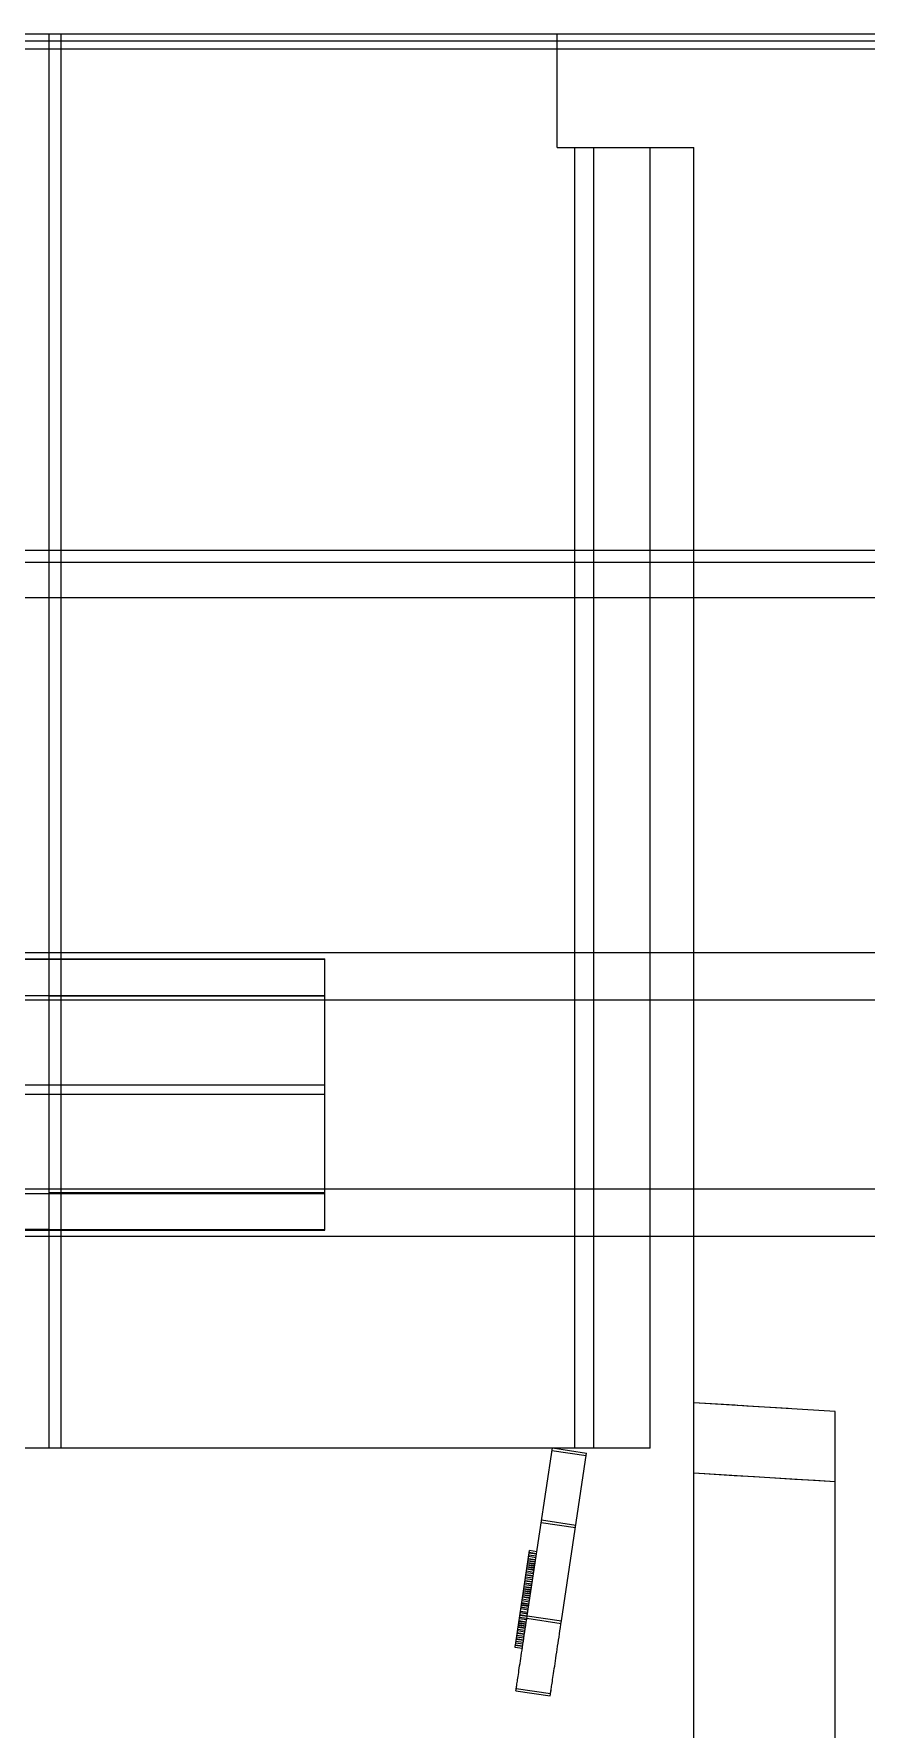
# Model space of a CAD drawing. Extents: x 0 to 271, y 0 to 689.
# Drawn here: x 47.6 to 83, y 432.3 to 504.2 of the extents above; entities that cross this region are included whole.
import ezdxf

# ---------------------------------------------------------------- set-up
doc = ezdxf.new("R2010")
doc.units = 0
doc.layers.add('-15N-THT. THIẾT BỊ ĐÓNG MỞ', color=40, linetype='CONTINUOUS')

# ---------------------------------------------------------------- blocks, each defined once
blk = doc.blocks.new('06 - N - SC VSD CHIẾU HÔNG ATV630D30~D45N4')
at = {"layer": '-15N-THT. THIẾT BỊ ĐÓNG MỞ'}
for p, q in [((-252.51, 159.584), (-131.85, 159.584)), ((-247, 159.296), (-131.85, 159.296)), ((-247, 158.951), (-131.85, 158.951)), ((-222.7, 99.591), (-222.7, 159.584)), ((-222.7, 159.584), (-222.7, 159.584)), ((-222.2, 159.584), (-222.2, 159.584)), ((-222.2, 99.591), (-222.2, 159.584)), ((-201.15, 159.584), (-201.15, 159.584)), ((-201.15, 154.765), (-201.15, 159.584)), ((-201.15, 154.765), (-201.15, 154.765)), ((-201.15, 154.765), (-195.35, 154.765)), ((-200.4, 154.765), (-200.4, 154.765)), ((-200.4, 99.591), (-200.4, 154.765)), ((-199.6, 154.765), (-199.6, 154.765)), ((-199.6, 99.591), (-199.6, 154.765)), ((-197.2, 154.765), (-197.2, 154.765)), ((-197.2, 99.591), (-197.2, 154.765)), ((-195.35, 154.765), (-195.35, 154.765)), ((-195.35, -70.509), (-195.35, 154.765)), ((-247, 137.686), (-131.85, 137.686)), ((-247, 137.178), (-131.85, 137.178)), ((-247, 135.678), (-131.85, 135.678)), ((-247, 120.617), (-131.85, 120.617)), ((-244, 120.341), (-211, 120.341)), ((-222.7, 120.319), (-243, 120.319)), ((-211, 120.317), (-222.7, 120.317)), ((-211, 108.841), (-211, 120.341)), ((-244, 118.791), (-211, 118.791)), ((-211, 118.759), (-222.7, 118.759)), ((-131.85, 118.591), (-247, 118.591)), ((-211, 114.981), (-244, 114.981)), ((-211, 114.591), (-244, 114.591)), ((-247, 110.591), (-131.85, 110.591)), ((-244, 110.391), (-211, 110.391)), ((-221, 110.423), (-222.7, 110.423)), ((-211, 110.423), (-221, 110.423)), ((-244, 108.841), (-211, 108.841)), ((-222.7, 108.863), (-243, 108.863)), ((-222.7, 108.865), (-211, 108.865)), ((-131.85, 108.565), (-247, 108.565)), ((-189.35, 101.146), (-195.35, 101.511)), ((-195.35, 101.511), (-195.35, 101.511)), ((-194.85, 101.481), (-195.35, 101.511)), ((-194.6, 101.466), (-194.85, 101.481)), ((-193.85, 101.42), (-194.6, 101.466)), ((-193.85, 101.42), (-194.1, 101.435)), ((-193.6, 101.405), (-193.85, 101.42)), ((-193.1, 101.374), (-193.85, 101.42)), ((-193.1, 101.374), (-193.35, 101.389)), ((-192.85, 101.359), (-193.1, 101.374)), ((-192.35, 101.329), (-193.1, 101.374)), ((-192.35, 101.329), (-192.6, 101.344)), ((-192.1, 101.313), (-192.35, 101.329)), ((-191.85, 101.298), (-192.35, 101.329)), ((-191.6, 101.283), (-191.85, 101.298)), ((-191.35, 101.268), (-191.6, 101.283)), ((-191.195, 101.258), (-191.35, 101.268)), ((-191.191, 101.258), (-191.35, 101.268)), ((-189.35, 98.157), (-189.35, 101.146)), ((-189.35, 101.146), (-189.35, 101.146)), ((-197.2, 99.591), (-258, 99.591)), ((-222.7, 99.591), (-222.7, 99.591)), ((-222.2, 99.591), (-222.2, 99.591)), ((-202.422, 92.475), (-201.355, 99.593)), ((-201.37, 99.491), (-199.916, 99.273)), ((-201.37, 99.491), (-201.37, 99.491)), ((-201.355, 99.593), (-199.901, 99.375)), ((-201.355, 99.593), (-201.355, 99.593)), ((-200.969, 92.257), (-199.901, 99.375)), ((-200.4, 99.591), (-200.4, 99.591)), ((-199.916, 99.273), (-199.916, 99.273)), ((-199.901, 99.375), (-199.901, 99.375)), ((-199.6, 99.591), (-199.6, 99.591)), ((-197.2, 99.591), (-197.2, 99.591)), ((-189.35, 98.157), (-195.35, 98.523)), ((-194.493, 98.47), (-195.35, 98.523)), ((-193.636, 98.418), (-194.493, 98.47)), ((-192.779, 98.366), (-193.636, 98.418)), ((-191.921, 98.314), (-192.779, 98.366)), ((-191.064, 98.262), (-191.921, 98.314)), ((-190.207, 98.21), (-191.064, 98.262)), ((-189.35, 98.157), (-190.207, 98.21)), ((-189.35, 77.483), (-189.35, 98.157)), ((-201.828, 96.438), (-201.828, 96.438)), ((-201.828, 96.438), (-200.374, 96.22)), ((-201.813, 96.54), (-201.813, 96.54)), ((-201.813, 96.54), (-200.359, 96.322)), ((-200.374, 96.22), (-200.374, 96.22)), ((-200.359, 96.322), (-200.359, 96.322)), ((-202.493, 94.096), (-202.321, 95.24)), ((-202.053, 94.937), (-202.36, 94.983)), ((-202.043, 95.006), (-202.349, 95.052)), ((-202.043, 95.005), (-202.349, 95.051)), ((-202.337, 95.137), (-202.337, 95.137)), ((-202.03, 95.091), (-202.337, 95.137)), ((-202.336, 95.138), (-202.336, 95.138)), ((-202.336, 95.138), (-202.336, 95.138)), ((-202.03, 95.092), (-202.336, 95.138)), ((-202.027, 95.108), (-202.334, 95.154)), ((-202.027, 95.108), (-202.334, 95.154)), ((-202.321, 95.24), (-202.321, 95.24)), ((-202.321, 95.24), (-202.321, 95.24)), ((-202.321, 95.24), (-202.321, 95.24)), ((-202.015, 95.194), (-202.321, 95.24)), ((-202.014, 95.194), (-202.321, 95.24)), ((-202.03, 95.092), (-202.03, 95.092)), ((-202.03, 95.091), (-202.03, 95.091)), ((-202.015, 95.194), (-202.015, 95.194)), ((-202.014, 95.194), (-202.014, 95.194)), ((-202.169, 94.167), (-202.475, 94.213)), ((-202.156, 94.249), (-202.463, 94.295)), ((-202.463, 94.295), (-202.463, 94.295)), ((-202.156, 94.253), (-202.462, 94.299)), ((-202.156, 94.253), (-202.462, 94.299)), ((-202.156, 94.252), (-202.462, 94.298)), ((-202.146, 94.318), (-202.453, 94.364)), ((-202.146, 94.317), (-202.453, 94.363)), ((-202.133, 94.403), (-202.44, 94.449)), ((-202.133, 94.408), (-202.439, 94.454)), ((-202.133, 94.408), (-202.439, 94.454)), ((-202.131, 94.42), (-202.437, 94.466)), ((-202.131, 94.42), (-202.437, 94.466)), ((-202.121, 94.486), (-202.427, 94.532)), ((-202.121, 94.486), (-202.427, 94.532)), ((-202.12, 94.493), (-202.426, 94.539)), ((-202.117, 94.51), (-202.424, 94.556)), ((-202.117, 94.51), (-202.424, 94.556)), ((-202.118, 94.505), (-202.424, 94.551)), ((-202.415, 94.617), (-202.415, 94.617)), ((-202.108, 94.571), (-202.415, 94.617)), ((-202.108, 94.571), (-202.415, 94.617)), ((-202.105, 94.589), (-202.412, 94.635)), ((-202.105, 94.589), (-202.412, 94.635)), ((-202.104, 94.595), (-202.411, 94.641)), ((-202.095, 94.656), (-202.402, 94.702)), ((-202.093, 94.674), (-202.399, 94.72)), ((-202.399, 94.719), (-202.399, 94.719)), ((-202.093, 94.673), (-202.399, 94.719)), ((-202.081, 94.749), (-202.388, 94.795)), ((-202.08, 94.758), (-202.386, 94.804)), ((-202.069, 94.834), (-202.375, 94.88)), ((-202.066, 94.851), (-202.373, 94.897)), ((-202.156, 94.249), (-202.156, 94.249)), ((-202.108, 94.571), (-202.108, 94.571)), ((-202.093, 94.673), (-202.093, 94.673)), ((-202.836, 91.807), (-202.579, 93.523)), ((-202.274, 93.468), (-202.58, 93.514)), ((-202.579, 93.523), (-202.493, 94.096)), ((-202.579, 93.519), (-202.579, 93.519)), ((-202.273, 93.473), (-202.579, 93.519)), ((-202.273, 93.472), (-202.579, 93.518)), ((-202.273, 93.472), (-202.579, 93.518)), ((-202.27, 93.49), (-202.577, 93.536)), ((-202.577, 93.536), (-202.577, 93.536)), ((-202.27, 93.489), (-202.577, 93.535)), ((-202.261, 93.552), (-202.567, 93.598)), ((-202.258, 93.57), (-202.565, 93.616)), ((-202.257, 93.575), (-202.564, 93.621)), ((-202.564, 93.621), (-202.564, 93.621)), ((-202.257, 93.575), (-202.564, 93.621)), ((-202.257, 93.575), (-202.564, 93.621)), ((-202.247, 93.642), (-202.554, 93.688)), ((-202.247, 93.641), (-202.554, 93.687)), ((-202.245, 93.655), (-202.552, 93.701)), ((-202.232, 93.744), (-202.539, 93.79)), ((-202.232, 93.744), (-202.539, 93.79)), ((-202.222, 93.81), (-202.529, 93.856)), ((-202.222, 93.809), (-202.529, 93.855)), ((-202.209, 93.895), (-202.516, 93.941)), ((-202.209, 93.895), (-202.516, 93.941)), ((-202.207, 93.912), (-202.513, 93.958)), ((-202.207, 93.912), (-202.513, 93.958)), ((-202.194, 93.998), (-202.501, 94.044)), ((-202.194, 93.997), (-202.501, 94.043)), ((-202.184, 94.064), (-202.491, 94.11)), ((-202.171, 94.151), (-202.478, 94.197)), ((-202.171, 94.151), (-202.478, 94.197)), ((-202.171, 94.149), (-202.478, 94.195)), ((-202.172, 94.146), (-202.478, 94.192)), ((-202.478, 94.192), (-202.478, 94.192)), ((-202.257, 93.575), (-202.257, 93.575)), ((-202.172, 94.146), (-202.172, 94.146)), ((-202.375, 92.79), (-202.682, 92.836)), ((-202.376, 92.786), (-202.682, 92.832)), ((-202.363, 92.871), (-202.67, 92.917)), ((-202.363, 92.871), (-202.67, 92.917)), ((-202.363, 92.871), (-202.67, 92.917)), ((-202.363, 92.871), (-202.67, 92.917)), ((-202.36, 92.888), (-202.667, 92.934)), ((-202.36, 92.892), (-202.666, 92.938)), ((-202.35, 92.957), (-202.657, 93.003)), ((-202.35, 92.956), (-202.657, 93.002)), ((-202.657, 93.002), (-202.657, 93.002)), ((-202.35, 92.956), (-202.657, 93.002)), ((-202.348, 92.974), (-202.654, 93.02)), ((-202.348, 92.974), (-202.654, 93.02)), ((-202.348, 92.973), (-202.654, 93.019)), ((-202.348, 92.973), (-202.654, 93.019)), ((-202.642, 93.104), (-202.642, 93.104)), ((-202.335, 93.058), (-202.642, 93.104)), ((-202.335, 93.059), (-202.641, 93.105)), ((-202.335, 93.059), (-202.641, 93.105)), ((-202.324, 93.13), (-202.631, 93.176)), ((-202.325, 93.127), (-202.631, 93.173)), ((-202.312, 93.212), (-202.618, 93.258)), ((-202.309, 93.23), (-202.616, 93.276)), ((-202.309, 93.233), (-202.615, 93.279)), ((-202.298, 93.301), (-202.605, 93.347)), ((-202.296, 93.315), (-202.603, 93.361)), ((-202.286, 93.387), (-202.592, 93.433)), ((-202.286, 93.387), (-202.592, 93.433)), ((-202.592, 93.433), (-202.592, 93.433)), ((-202.286, 93.387), (-202.592, 93.433)), ((-202.283, 93.404), (-202.59, 93.45)), ((-202.35, 92.956), (-202.35, 92.956)), ((-202.335, 93.058), (-202.335, 93.058)), ((-202.286, 93.387), (-202.286, 93.387)), ((-202.273, 93.473), (-202.273, 93.473)), ((-202.27, 93.49), (-202.27, 93.49)), ((-202.491, 92.021), (-202.797, 92.067)), ((-202.491, 92.021), (-202.797, 92.067)), ((-202.488, 92.04), (-202.794, 92.086)), ((-202.477, 92.108), (-202.784, 92.154)), ((-202.478, 92.108), (-202.784, 92.154)), ((-202.475, 92.124), (-202.782, 92.17)), ((-202.475, 92.123), (-202.782, 92.169)), ((-202.771, 92.239), (-202.771, 92.239)), ((-202.771, 92.239), (-202.771, 92.239)), ((-202.771, 92.239), (-202.771, 92.239)), ((-202.771, 92.239), (-202.771, 92.239)), ((-202.771, 92.239), (-202.771, 92.239)), ((-202.771, 92.239), (-202.771, 92.239)), ((-202.465, 92.193), (-202.771, 92.239)), ((-202.462, 92.211), (-202.769, 92.257)), ((-202.462, 92.21), (-202.769, 92.256)), ((-202.756, 92.342), (-202.756, 92.342)), ((-202.756, 92.342), (-202.756, 92.342)), ((-202.756, 92.342), (-202.756, 92.342)), ((-202.449, 92.296), (-202.756, 92.342)), ((-202.439, 92.362), (-202.746, 92.408)), ((-202.427, 92.444), (-202.734, 92.49)), ((-202.426, 92.451), (-202.733, 92.497)), ((-202.426, 92.45), (-202.733, 92.496)), ((-202.424, 92.465), (-202.731, 92.511)), ((-202.412, 92.547), (-202.718, 92.593)), ((-202.411, 92.553), (-202.717, 92.599)), ((-202.411, 92.552), (-202.717, 92.598)), ((-202.401, 92.616), (-202.708, 92.662)), ((-202.386, 92.719), (-202.692, 92.765)), ((-202.505, 91.925), (-202.485, 92.061)), ((-202.485, 92.061), (-202.464, 92.198)), ((-202.465, 92.193), (-202.465, 92.193)), ((-202.464, 92.198), (-202.443, 92.336)), ((-202.449, 92.296), (-202.449, 92.296)), ((-202.443, 92.336), (-202.422, 92.475)), ((-202.438, 92.372), (-200.984, 92.154)), ((-202.422, 92.475), (-200.969, 92.257)), ((-201.01, 91.98), (-200.99, 92.117)), ((-200.99, 92.117), (-200.969, 92.257)), ((-202.922, 91.234), (-202.836, 91.807)), ((-202.592, 91.342), (-202.899, 91.388)), ((-202.58, 91.425), (-202.886, 91.471)), ((-202.577, 91.444), (-202.884, 91.49)), ((-202.564, 91.528), (-202.871, 91.574)), ((-202.861, 91.644), (-202.861, 91.644)), ((-202.554, 91.598), (-202.861, 91.644)), ((-202.541, 91.683), (-202.848, 91.729)), ((-202.541, 91.683), (-202.848, 91.729)), ((-202.541, 91.681), (-202.848, 91.727)), ((-202.845, 91.746), (-202.845, 91.746)), ((-202.539, 91.7), (-202.845, 91.746)), ((-202.526, 91.784), (-202.833, 91.83)), ((-202.526, 91.786), (-202.832, 91.832)), ((-202.526, 91.786), (-202.832, 91.832)), ((-202.516, 91.853), (-202.822, 91.899)), ((-202.516, 91.853), (-202.822, 91.899)), ((-202.516, 91.853), (-202.822, 91.899)), ((-202.503, 91.938), (-202.81, 91.984)), ((-202.5, 91.956), (-202.807, 92.002)), ((-202.5, 91.956), (-202.807, 92.002)), ((-202.5, 91.956), (-202.807, 92.002)), ((-202.603, 91.269), (-202.584, 91.397)), ((-202.584, 91.397), (-202.565, 91.527)), ((-202.565, 91.527), (-202.545, 91.658)), ((-202.554, 91.598), (-202.554, 91.598)), ((-202.554, 91.598), (-202.554, 91.598)), ((-202.545, 91.658), (-202.525, 91.791)), ((-202.539, 91.7), (-202.539, 91.7)), ((-202.539, 91.7), (-202.539, 91.7)), ((-202.525, 91.791), (-202.505, 91.925)), ((-201.111, 91.309), (-201.091, 91.44)), ((-201.091, 91.44), (-201.071, 91.573)), ((-201.071, 91.573), (-201.051, 91.707)), ((-201.051, 91.707), (-201.031, 91.843)), ((-201.031, 91.843), (-201.01, 91.98)), ((-202.937, 91.132), (-202.935, 91.149)), ((-202.937, 91.132), (-202.937, 91.132)), ((-202.631, 91.086), (-202.937, 91.132)), ((-202.937, 91.132), (-202.937, 91.132)), ((-202.631, 91.086), (-202.937, 91.132)), ((-202.937, 91.132), (-202.937, 91.132)), ((-202.935, 91.149), (-202.932, 91.166)), ((-202.932, 91.166), (-202.93, 91.183)), ((-202.93, 91.183), (-202.927, 91.2)), ((-202.927, 91.2), (-202.922, 91.234)), ((-202.618, 91.171), (-202.925, 91.217)), ((-202.618, 91.172), (-202.924, 91.218)), ((-202.922, 91.235), (-202.922, 91.235)), ((-202.615, 91.189), (-202.922, 91.235)), ((-202.922, 91.234), (-202.922, 91.234)), ((-202.615, 91.188), (-202.922, 91.234)), ((-202.922, 91.234), (-202.922, 91.234)), ((-202.603, 91.274), (-202.909, 91.32)), ((-202.603, 91.274), (-202.909, 91.32)), ((-202.71, 90.557), (-202.694, 90.667)), ((-202.694, 90.667), (-202.676, 90.781)), ((-202.676, 90.781), (-202.659, 90.899)), ((-202.659, 90.899), (-202.641, 91.02)), ((-202.641, 91.02), (-202.622, 91.143)), ((-202.631, 91.086), (-202.631, 91.086)), ((-202.631, 91.086), (-202.631, 91.086)), ((-202.631, 91.086), (-202.631, 91.086)), ((-202.622, 91.143), (-202.603, 91.269)), ((-202.615, 91.189), (-202.615, 91.189)), ((-202.615, 91.188), (-202.615, 91.188)), ((-202.615, 91.188), (-202.615, 91.188)), ((-201.223, 90.563), (-201.205, 90.681)), ((-201.205, 90.681), (-201.187, 90.802)), ((-201.187, 90.802), (-201.168, 90.925)), ((-201.168, 90.925), (-201.15, 91.051)), ((-201.15, 91.051), (-201.13, 91.179)), ((-201.13, 91.179), (-201.111, 91.309)), ((-202.819, 89.832), (-202.808, 89.906)), ((-202.808, 89.906), (-202.796, 89.984)), ((-202.796, 89.984), (-202.783, 90.068)), ((-202.783, 90.068), (-202.77, 90.156)), ((-202.77, 90.156), (-202.756, 90.25)), ((-202.756, 90.25), (-202.742, 90.348)), ((-202.742, 90.348), (-202.726, 90.45)), ((-202.726, 90.45), (-202.71, 90.557)), ((-201.33, 89.85), (-201.316, 89.938)), ((-201.316, 89.938), (-201.302, 90.032)), ((-201.302, 90.032), (-201.288, 90.13)), ((-201.288, 90.13), (-201.272, 90.232)), ((-201.272, 90.232), (-201.256, 90.339)), ((-201.256, 90.339), (-201.24, 90.449)), ((-201.24, 90.449), (-201.223, 90.563)), ((-202.9, 89.294), (-202.899, 89.298)), ((-202.9, 89.294), (-202.9, 89.294)), ((-202.9, 89.294), (-201.446, 89.076)), ((-202.899, 89.298), (-202.897, 89.309)), ((-202.897, 89.309), (-202.895, 89.327)), ((-202.895, 89.327), (-202.891, 89.353)), ((-202.891, 89.353), (-202.886, 89.386)), ((-202.886, 89.386), (-202.88, 89.426)), ((-202.884, 89.4), (-202.882, 89.409)), ((-202.884, 89.397), (-202.884, 89.4)), ((-202.884, 89.397), (-202.884, 89.397)), ((-202.884, 89.397), (-201.43, 89.179)), ((-202.882, 89.409), (-202.88, 89.424)), ((-202.88, 89.426), (-202.873, 89.474)), ((-202.88, 89.424), (-202.877, 89.446)), ((-202.877, 89.446), (-202.873, 89.473)), ((-202.873, 89.474), (-202.864, 89.528)), ((-202.873, 89.473), (-202.868, 89.507)), ((-202.868, 89.507), (-202.862, 89.547)), ((-202.862, 89.547), (-202.855, 89.593)), ((-202.855, 89.593), (-202.847, 89.644)), ((-202.847, 89.644), (-202.838, 89.701)), ((-202.838, 89.701), (-202.829, 89.764)), ((-202.829, 89.764), (-202.819, 89.832)), ((-201.432, 89.168), (-201.426, 89.208)), ((-201.43, 89.182), (-201.429, 89.191)), ((-201.43, 89.179), (-201.43, 89.182)), ((-201.43, 89.179), (-201.43, 89.179)), ((-201.429, 89.191), (-201.426, 89.206)), ((-201.426, 89.208), (-201.419, 89.256)), ((-201.426, 89.206), (-201.423, 89.228)), ((-201.423, 89.228), (-201.419, 89.255)), ((-201.419, 89.256), (-201.411, 89.31)), ((-201.419, 89.255), (-201.414, 89.289)), ((-201.414, 89.289), (-201.408, 89.329)), ((-201.408, 89.329), (-201.401, 89.374)), ((-201.401, 89.374), (-201.393, 89.426)), ((-201.393, 89.426), (-201.385, 89.483)), ((-201.385, 89.483), (-201.375, 89.546)), ((-201.375, 89.546), (-201.365, 89.614)), ((-201.365, 89.614), (-201.354, 89.688)), ((-201.354, 89.688), (-201.342, 89.766)), ((-201.342, 89.766), (-201.33, 89.85)), ((-201.446, 89.076), (-201.445, 89.08)), ((-201.446, 89.076), (-201.446, 89.076)), ((-201.445, 89.08), (-201.444, 89.091)), ((-201.444, 89.091), (-201.441, 89.109)), ((-201.441, 89.109), (-201.437, 89.135)), ((-201.437, 89.135), (-201.432, 89.168))]:
    blk.add_line(p, q, dxfattribs=at)

msp = doc.modelspace()

# ---------------------------------------------------------------- block references
msp.add_blockref('06 - N - SC VSD CHIẾU HÔNG ATV630D30~D45N4', (271, 344.65))

doc.saveas('drawing.dxf')
